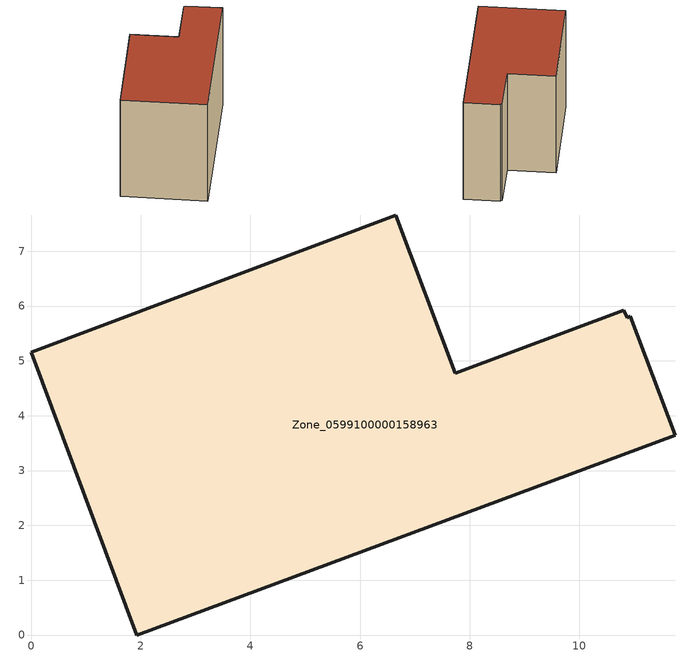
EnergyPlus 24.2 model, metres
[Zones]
Zone_0599100000158963
 floor ground (C_G): 10.87,5.79 10.93,5.82 11.75,3.64 1.93,0 0,5.16 6.65,7.66 7.73,4.77 10.81,5.92 z0
 wall outside (C_F): 1.93,0 11.75,3.64 10.93,5.82 10.87,5.79 10.81,5.92 7.73,4.77 6.65,7.66 0,5.16 1.93,0 z0:7.43
 roof outside (C_R): 10.93,5.82 10.87,5.79 10.81,5.92 7.73,4.77 6.65,7.66 0,5.16 1.93,0 11.75,3.64 z7.43
[BUILDING]
Pand.0599100000158963: North Axis=0; Terrain=City; Loads Convergence Tolerance Value=0.04; Temperature Convergence Tolerance Value=0.4; Solar Distribution=FullExterior; Maximum Number of Warmup Days=25; Minimum Number of Warmup Days=1
[Site:Location]
Rotterdam.The.Hague.AP_ZH_NLD Design_Conditions: Latitude=51.96; Longitude=4.45; Time Zone=1; Elevation=-4.5
[SITE:GROUNDTEMPERATURE:BUILDINGSURFACE]
18, 18, 18, 18, 18, 18, 18, 18, 18, 18, 18, 18
[MATERIAL] Thermal Absorptance=0.9; Solar Absorptance=0.7; Visible Absorptance=0.7
Name | Roughness | Thickness | Conductivity | Density | Specific Heat
G.TI.1946 | MediumSmooth | 0.15 | 1 | 540 | 1210
F.TI.1946 | Rough | 0.3 | 0.857143 | 1920 | 840
R.TI.1946 | MediumRough | 0.2 | 0.1 | 1500 | 1000
[CONSTRUCTION]
C_G: G.TI.1946
C_F: F.TI.1946
C_R: R.TI.1946
[ZONE]
Zone_0599100000158963: Type=1; Multiplier=1; Ceiling Height=Autocalculate; Volume=Autocalculate; Floor Area=autocalculate; Part of Total Floor Area=Yes
[ZONEINFILTRATION:DESIGNFLOWRATE]
Infil_Zone_0599100000158963: Zone or ZoneList or Space or SpaceList=Zone_0599100000158963; Schedule=AlwaysOn; Design Flow Rate Calculation Method=Flow/Area; Flow Rate per Floor Area=0.003; Constant Term Coefficient=1; Temperature Term Coefficient=0; Velocity Term Coefficient=0; Velocity Squared Term Coefficient=0
[HVACTEMPLATE:ZONE:IDEALLOADSAIRSYSTEM]
Zone_0599100000158963: Maximum Heating Supply Air Temperature=50; Minimum Cooling Supply Air Temperature=13; Maximum Heating Supply Air Humidity Ratio=0.0156; Minimum Cooling Supply Air Humidity Ratio=0.0077; Heating Limit=NoLimit; Cooling Limit=NoLimit; Dehumidification Control Type=ConstantSensibleHeatRatio; Cooling Sensible Heat Ratio=0.7; Dehumidification Setpoint=60; Humidification Control Type=None; Humidification Setpoint=30; Outdoor Air Method=None; Outdoor Air Flow Rate per Person=0.00944; Outdoor Air Flow Rate per Zone Floor Area=0; Outdoor Air Flow Rate per Zone=0; Demand Controlled Ventilation Type=None; Outdoor Air Economizer Type=NoEconomizer; Heat Recovery Type=None; Sensible Heat Recovery Effectiveness=0.7; Latent Heat Recovery Effectiveness=0.65
[ZONECONTROL:THERMOSTAT]
ThermostatControl_Zone_0599100000158963: Zone or ZoneList=Zone_0599100000158963; Control Type Schedule=DualSetpointControlType; Control 1=Thermostat_Zone_0599100000158963; Temperature Difference Between Cutout And Setpoint=0
[THERMOSTATSETPOINT:DUALSETPOINT]
Thermostat_Zone_0599100000158963: Heating Setpoint Temperature Schedule=HeatingSetpoint_Zone_0599100000158963; Cooling Setpoint Temperature Schedule=CoolingSetpoint_Zone_0599100000158963
[SCHEDULE:COMPACT]
HeatingSetpoint_Zone_0599100000158963: Through: 12/31, For: AllDays, Until: 24:00, 21
CoolingSetpoint_Zone_0599100000158963: Through: 12/31, For: AllDays, Until: 24:00, 24
DualSetpointControlType: Through: 12/31, For: AllDays, Until: 24:00, 4
AlwaysOn: Through: 12/31, For: AllDays, Until: 24:00, 1
